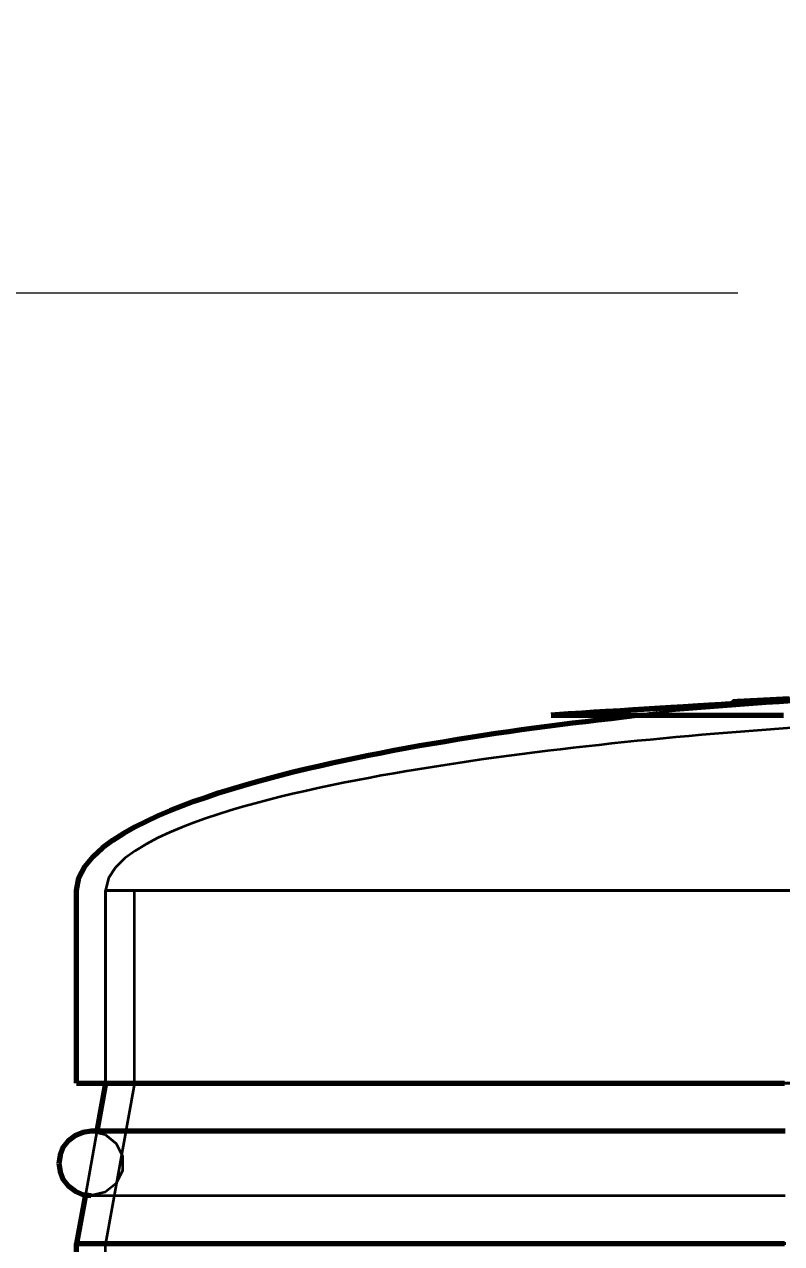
# Model space of a CAD drawing. Header units: millimetres. Extents: x 0 to 1554, y 0 to 420.
# Drawn here: x 106.86 to 118.66, y 304.7 to 323.69 of the extents above; entities that cross this region are included whole.
import ezdxf

# ---------------------------------------------------------------- set-up
doc = ezdxf.new("R2010")
doc.units = ezdxf.units.MM
doc.linetypes.add('IRAM-E-TRAZOS', pattern=[5, 4, -1])
for name, color, linetype, lineweight in [('01-VISIBLE', 7, 'CONTINUOUS', 70), ('02-OCULTA', 4, 'IRAM-E-TRAZOS', 35), ('04-COTA', 3, 'CONTINUOUS', 18)]:
    doc.layers.add(name, color=color, linetype=linetype, lineweight=lineweight)
doc.styles.add('ISO3098', font='isocpeur.ttf')
doc.dimstyles.new('FLAMA-IRAM', dxfattribs={"dimtxt": 3.5, "dimasz": 3.5, "dimexe": 2, "dimexo": 1.5, "dimgap": 1, "dimtad": 1, "dimdec": 1, "dimtxsty": 'ISO3098', "dimblk": 'IRAM_FLECHA', "dimblk1": 'IRAM_FLECHA', "dimblk2": 'IRAM_FLECHA', "dimcen": 2.5, "dimclrd": 256, "dimclre": 256, "dimclrt": 256, "dimazin": 3, "dimtfac": 1, "dimtmove": 0, "dimatfit": 3, "dimlwd": 18, "dimlwe": 18})

# ---------------------------------------------------------------- blocks, each defined once
blk = doc.blocks.new('IRAM_FLECHA')
blk.add_solid([(0, 0), (-1, 0.125), (-1, -0.125)])

msp = doc.modelspace()

# ---------------------------------------------------------------- linework, layer by layer
at = {"layer": '01-VISIBLE'}
for p, q in [((107.675, 307.195), (107.675, 310.195)), ((108.125, 307.195), (107.99, 306.445)), ((107.811, 305.453), (107.675, 304.695)), ((107.675, 184), (107.675, 304.695))]:
    msp.add_line(p, q, dxfattribs=at)
for points in [[(118.983, 313.163), (118.777, 313.15), (118.571, 313.138), (118.364, 313.126), (118.158, 313.114), (117.952, 313.102), (117.746, 313.089), (117.54, 313.077), (117.334, 313.065), (117.128, 313.052), (116.922, 313.04), (116.716, 313.027), (116.51, 313.015), (116.304, 313.003), (116.098, 312.99), (115.892, 312.978), (115.685, 312.965), (115.479, 312.953), (115.273, 312.941), (115.067, 312.929)], [(118.745, 313.156), (118.525, 313.143), (118.344, 313.132), (118.143, 313.12), (117.927, 313.107), (117.722, 313.095), (117.526, 313.083), (117.355, 313.072), (117.125, 313.058), (116.93, 313.046), (116.679, 313.03), (116.513, 313.02), (116.345, 313.009), (116.15, 312.997), (115.913, 312.982), (115.738, 312.972), (115.552, 312.96), (115.338, 312.946), (115.067, 312.929)], [(118.777, 313.18), (118.576, 313.17), (118.374, 313.16), (118.173, 313.15), (117.971, 313.14), (117.911, 313.134), (118.112, 313.141), (118.317, 313.149), (118.521, 313.157), (118.562, 313.159), (118.92, 313.17)], [(107.675, 310.195), (107.71, 310.392), (107.802, 310.57), (107.93, 310.725), (108.078, 310.861), (108.239, 310.981), (108.409, 311.088), (108.584, 311.187), (108.763, 311.278), (108.946, 311.362), (109.131, 311.441), (109.318, 311.515), (109.506, 311.585), (109.696, 311.652), (109.887, 311.715), (110.079, 311.775), (110.271, 311.833), (110.465, 311.888), (110.659, 311.941), (110.853, 311.992), (111.048, 312.042), (111.244, 312.089), (111.439, 312.135), (111.635, 312.179), (111.832, 312.222), (112.029, 312.263), (112.226, 312.303), (112.423, 312.342), (112.62, 312.38), (112.818, 312.416), (113.016, 312.452), (113.214, 312.486), (113.412, 312.519), (113.611, 312.552), (113.809, 312.584), (114.008, 312.615), (114.207, 312.645), (114.406, 312.675), (114.605, 312.704), (114.804, 312.731), (115.003, 312.758), (115.203, 312.783), (115.402, 312.807), (115.602, 312.83), (115.802, 312.854), (116.001, 312.877), (116.201, 312.902), (116.4, 312.929)], [(115.067, 312.929), (115.268, 312.929), (115.469, 312.929), (115.67, 312.929), (115.871, 312.929), (116.072, 312.929), (116.273, 312.929), (116.474, 312.929), (116.675, 312.929), (116.876, 312.929), (117.077, 312.929), (117.278, 312.929), (117.479, 312.929), (117.68, 312.929), (117.881, 312.929), (118.082, 312.929), (118.283, 312.929), (118.484, 312.929), (118.685, 312.929)], [(107.675, 307.195), (107.876, 307.195), (108.076, 307.195), (108.277, 307.195), (108.477, 307.195), (108.678, 307.195), (108.878, 307.195), (109.079, 307.195), (109.279, 307.195), (109.48, 307.195), (109.68, 307.195), (109.881, 307.195), (110.081, 307.195), (110.282, 307.195), (110.482, 307.195), (110.683, 307.195), (110.883, 307.195), (111.084, 307.195), (111.284, 307.195), (111.485, 307.195), (111.686, 307.195), (111.886, 307.195), (112.087, 307.195), (112.287, 307.195), (112.488, 307.195), (112.688, 307.195), (112.889, 307.195), (113.089, 307.195), (113.29, 307.195), (113.49, 307.195), (113.691, 307.195), (113.891, 307.195), (114.092, 307.195), (114.292, 307.195), (114.493, 307.195), (114.693, 307.195), (114.894, 307.195), (115.094, 307.195), (115.295, 307.195), (115.496, 307.195), (115.696, 307.195), (115.897, 307.195), (116.097, 307.195), (116.298, 307.195), (116.498, 307.195), (116.699, 307.195), (116.899, 307.195), (117.1, 307.195), (117.3, 307.195), (117.501, 307.195), (117.701, 307.195), (117.902, 307.195), (118.102, 307.195), (118.303, 307.195), (118.503, 307.195), (118.704, 307.195)], [(107.9, 306.445), (107.771, 306.428), (107.65, 306.378), (107.546, 306.299), (107.467, 306.195), (107.417, 306.074), (107.4, 305.945)], [(107.9, 306.445), (107.9, 306.445), (107.9, 306.445), (107.9, 306.445), (107.9, 306.445), (107.9, 306.445), (107.9, 306.445)], [(118.714, 306.445), (118.514, 306.445), (118.314, 306.445), (118.114, 306.445), (117.913, 306.445), (117.713, 306.445), (117.513, 306.445), (117.312, 306.445), (117.112, 306.445), (116.912, 306.445), (116.712, 306.445), (116.511, 306.445), (116.311, 306.445), (116.111, 306.445), (115.911, 306.445), (115.71, 306.445), (115.51, 306.445), (115.31, 306.445), (115.11, 306.445), (114.909, 306.445), (114.709, 306.445), (114.509, 306.445), (114.309, 306.445), (114.108, 306.445), (113.908, 306.445), (113.708, 306.445), (113.507, 306.445), (113.307, 306.445), (113.107, 306.445), (112.907, 306.445), (112.706, 306.445), (112.506, 306.445), (112.306, 306.445), (112.106, 306.445), (111.905, 306.445), (111.705, 306.445), (111.505, 306.445), (111.305, 306.445), (111.104, 306.445), (110.904, 306.445), (110.704, 306.445), (110.503, 306.445), (110.303, 306.445), (110.103, 306.445), (109.903, 306.445), (109.702, 306.445), (109.502, 306.445), (109.302, 306.445), (109.102, 306.445), (108.901, 306.445), (108.701, 306.445), (108.501, 306.445), (108.301, 306.445), (108.1, 306.445), (107.9, 306.445)], [(107.4, 305.945), (107.417, 305.816), (107.467, 305.695), (107.546, 305.591), (107.65, 305.512), (107.771, 305.462), (107.9, 305.445)], [(107.675, 304.695), (107.876, 304.695), (108.076, 304.695), (108.277, 304.695), (108.477, 304.695), (108.678, 304.695), (108.878, 304.695), (109.079, 304.695), (109.279, 304.695), (109.48, 304.695), (109.68, 304.695), (109.881, 304.695), (110.081, 304.695), (110.282, 304.695), (110.482, 304.695), (110.683, 304.695), (110.883, 304.695), (111.084, 304.695), (111.284, 304.695), (111.485, 304.695), (111.686, 304.695), (111.886, 304.695), (112.087, 304.695), (112.287, 304.695), (112.488, 304.695), (112.688, 304.695), (112.889, 304.695), (113.089, 304.695), (113.29, 304.695), (113.49, 304.695), (113.691, 304.695), (113.891, 304.695), (114.092, 304.695), (114.292, 304.695), (114.493, 304.695), (114.693, 304.695), (114.894, 304.695), (115.094, 304.695), (115.295, 304.695), (115.496, 304.695), (115.696, 304.695), (115.897, 304.695), (116.097, 304.695), (116.298, 304.695), (116.498, 304.695), (116.699, 304.695), (116.899, 304.695), (117.1, 304.695), (117.3, 304.695), (117.501, 304.695), (117.701, 304.695), (117.902, 304.695), (118.102, 304.695), (118.303, 304.695), (118.503, 304.695), (118.704, 304.695)]]:
    msp.add_lwpolyline(points, dxfattribs=at)
at = {"layer": '02-OCULTA'}
for p, q in [((108.125, 307.195), (108.125, 310.195)), ((108.125, 310.195), (108.125, 307.195)), ((108.575, 307.195), (108.575, 310.195)), ((108.575, 307.195), (108.125, 304.695)), ((107.99, 306.445), (107.811, 305.453)), ((108.125, 184), (108.125, 304.695))]:
    msp.add_line(p, q, dxfattribs=at)
for points in [[(116.4, 312.929), (116.6, 312.958), (116.802, 312.981), (117.003, 313), (117.205, 313.017), (117.407, 313.033), (117.609, 313.048), (117.811, 313.063), (118.013, 313.078), (118.215, 313.092), (118.417, 313.107), (118.619, 313.121), (118.821, 313.135), (119.023, 313.15), (119.225, 313.164), (119.427, 313.179), (119.619, 313.197)], [(115.067, 312.929), (115.268, 312.929), (115.469, 312.929), (115.67, 312.929), (115.871, 312.929), (116.072, 312.929), (116.273, 312.929), (116.474, 312.929), (116.675, 312.929), (116.876, 312.929), (117.077, 312.929), (117.278, 312.929), (117.479, 312.929), (117.68, 312.929), (117.881, 312.929), (118.082, 312.929), (118.283, 312.929), (118.484, 312.929), (118.685, 312.929)], [(118.818, 312.73), (118.617, 312.715), (118.416, 312.7), (118.216, 312.685), (118.015, 312.669), (117.814, 312.653), (117.614, 312.636), (117.413, 312.619), (117.212, 312.601), (117.012, 312.583), (116.811, 312.564), (116.611, 312.545), (116.41, 312.525), (116.21, 312.505), (116.01, 312.484), (115.81, 312.462), (115.609, 312.44), (115.409, 312.417), (115.209, 312.394), (115.009, 312.37), (114.809, 312.345), (114.61, 312.32), (114.41, 312.294), (114.21, 312.267), (114.011, 312.239), (113.812, 312.21), (113.612, 312.181), (113.413, 312.15), (113.214, 312.119), (113.016, 312.087), (112.817, 312.054), (112.619, 312.02), (112.42, 311.985), (112.222, 311.948), (112.024, 311.91), (111.827, 311.871), (111.63, 311.831), (111.433, 311.789), (111.236, 311.745), (111.04, 311.7), (110.844, 311.653), (110.649, 311.603), (110.454, 311.552), (110.26, 311.498), (110.067, 311.441), (109.875, 311.381), (109.684, 311.317), (109.494, 311.249), (109.306, 311.177), (109.121, 311.099), (108.938, 311.014), (108.76, 310.92), (108.588, 310.816), (108.425, 310.697), (108.281, 310.556), (108.17, 310.39), (108.125, 310.195)], [(118.725, 310.195), (118.525, 310.195), (118.325, 310.195), (118.125, 310.195), (117.925, 310.195), (117.725, 310.195), (117.525, 310.195), (117.325, 310.195), (117.125, 310.195), (116.925, 310.195), (116.725, 310.195), (116.525, 310.195), (116.325, 310.195), (116.125, 310.195), (115.925, 310.195), (115.725, 310.195), (115.525, 310.195), (115.325, 310.195), (115.125, 310.195), (114.925, 310.195), (114.725, 310.195), (114.525, 310.195), (114.325, 310.195), (114.125, 310.195), (113.925, 310.195), (113.725, 310.195), (113.525, 310.195), (113.325, 310.195), (113.125, 310.195), (112.925, 310.195), (112.725, 310.195), (112.525, 310.195), (112.325, 310.195), (112.125, 310.195), (111.925, 310.195), (111.725, 310.195), (111.525, 310.195), (111.325, 310.195), (111.125, 310.195), (110.925, 310.195), (110.725, 310.195), (110.525, 310.195), (110.325, 310.195), (110.125, 310.195), (109.925, 310.195), (109.725, 310.195), (109.525, 310.195), (109.325, 310.195), (109.125, 310.195), (108.925, 310.195), (108.725, 310.195), (108.525, 310.195), (108.325, 310.195), (108.125, 310.195)], [(108.125, 310.195), (108.325, 310.195), (108.525, 310.195), (108.725, 310.195), (108.925, 310.195), (109.125, 310.195), (109.325, 310.195), (109.525, 310.195), (109.725, 310.195), (109.925, 310.195), (110.125, 310.195), (110.325, 310.195), (110.525, 310.195), (110.725, 310.195), (110.925, 310.195), (111.125, 310.195), (111.325, 310.195), (111.525, 310.195), (111.725, 310.195), (111.925, 310.195), (112.125, 310.195), (112.325, 310.195), (112.525, 310.195), (112.725, 310.195), (112.925, 310.195), (113.125, 310.195), (113.325, 310.195), (113.525, 310.195), (113.725, 310.195), (113.925, 310.195), (114.125, 310.195), (114.325, 310.195), (114.525, 310.195), (114.725, 310.195), (114.925, 310.195), (115.125, 310.195), (115.325, 310.195), (115.525, 310.195), (115.725, 310.195), (115.925, 310.195), (116.125, 310.195), (116.325, 310.195), (116.525, 310.195), (116.725, 310.195), (116.925, 310.195), (117.125, 310.195), (117.325, 310.195), (117.525, 310.195), (117.725, 310.195), (117.925, 310.195), (118.125, 310.195), (118.325, 310.195), (118.525, 310.195), (118.725, 310.195)], [(118.803, 310.195), (118.603, 310.195), (118.402, 310.195), (118.202, 310.195), (118.001, 310.195), (117.8, 310.195), (117.6, 310.195), (117.399, 310.195), (117.199, 310.195), (116.998, 310.195), (116.798, 310.195), (116.597, 310.195), (116.397, 310.195), (116.196, 310.195), (115.995, 310.195), (115.795, 310.195), (115.594, 310.195), (115.394, 310.195), (115.193, 310.195), (114.993, 310.195), (114.792, 310.195), (114.592, 310.195), (114.391, 310.195), (114.19, 310.195), (113.99, 310.195), (113.789, 310.195), (113.589, 310.195), (113.388, 310.195), (113.188, 310.195), (112.987, 310.195), (112.787, 310.195), (112.586, 310.195), (112.385, 310.195), (112.185, 310.195), (111.984, 310.195), (111.784, 310.195), (111.583, 310.195), (111.383, 310.195), (111.182, 310.195), (110.982, 310.195), (110.781, 310.195), (110.581, 310.195), (110.38, 310.195), (110.179, 310.195), (109.979, 310.195), (109.778, 310.195), (109.578, 310.195), (109.377, 310.195), (109.177, 310.195), (108.976, 310.195), (108.776, 310.195), (108.575, 310.195)], [(108.575, 310.195), (108.776, 310.195), (108.976, 310.195), (109.177, 310.195), (109.377, 310.195), (109.578, 310.195), (109.778, 310.195), (109.979, 310.195), (110.179, 310.195), (110.38, 310.195), (110.581, 310.195), (110.781, 310.195), (110.982, 310.195), (111.182, 310.195), (111.383, 310.195), (111.583, 310.195), (111.784, 310.195), (111.984, 310.195), (112.185, 310.195), (112.385, 310.195), (112.586, 310.195), (112.787, 310.195), (112.987, 310.195), (113.188, 310.195), (113.388, 310.195), (113.589, 310.195), (113.789, 310.195), (113.99, 310.195), (114.19, 310.195), (114.391, 310.195), (114.592, 310.195), (114.792, 310.195), (114.993, 310.195), (115.193, 310.195), (115.394, 310.195), (115.594, 310.195), (115.795, 310.195), (115.995, 310.195), (116.196, 310.195), (116.397, 310.195), (116.597, 310.195), (116.798, 310.195), (116.998, 310.195), (117.199, 310.195), (117.399, 310.195), (117.6, 310.195), (117.8, 310.195), (118.001, 310.195), (118.202, 310.195), (118.402, 310.195), (118.603, 310.195), (118.803, 310.195)], [(118.704, 307.195), (118.503, 307.195), (118.303, 307.195), (118.102, 307.195), (117.902, 307.195), (117.701, 307.195), (117.501, 307.195), (117.3, 307.195), (117.1, 307.195), (116.899, 307.195), (116.699, 307.195), (116.498, 307.195), (116.298, 307.195), (116.097, 307.195), (115.897, 307.195), (115.696, 307.195), (115.496, 307.195), (115.295, 307.195), (115.094, 307.195), (114.894, 307.195), (114.693, 307.195), (114.493, 307.195), (114.292, 307.195), (114.092, 307.195), (113.891, 307.195), (113.691, 307.195), (113.49, 307.195), (113.29, 307.195), (113.089, 307.195), (112.889, 307.195), (112.688, 307.195), (112.488, 307.195), (112.287, 307.195), (112.087, 307.195), (111.886, 307.195), (111.686, 307.195), (111.485, 307.195), (111.284, 307.195), (111.084, 307.195), (110.883, 307.195), (110.683, 307.195), (110.482, 307.195), (110.282, 307.195), (110.081, 307.195), (109.881, 307.195), (109.68, 307.195), (109.48, 307.195), (109.279, 307.195), (109.079, 307.195), (108.878, 307.195), (108.678, 307.195), (108.477, 307.195), (108.277, 307.195), (108.076, 307.195), (107.876, 307.195), (107.675, 307.195)], [(118.725, 307.195), (118.525, 307.195), (118.325, 307.195), (118.125, 307.195), (117.925, 307.195), (117.725, 307.195), (117.525, 307.195), (117.325, 307.195), (117.125, 307.195), (116.925, 307.195), (116.725, 307.195), (116.525, 307.195), (116.325, 307.195), (116.125, 307.195), (115.925, 307.195), (115.725, 307.195), (115.525, 307.195), (115.325, 307.195), (115.125, 307.195), (114.925, 307.195), (114.725, 307.195), (114.525, 307.195), (114.325, 307.195), (114.125, 307.195), (113.925, 307.195), (113.725, 307.195), (113.525, 307.195), (113.325, 307.195), (113.125, 307.195), (112.925, 307.195), (112.725, 307.195), (112.525, 307.195), (112.325, 307.195), (112.125, 307.195), (111.925, 307.195), (111.725, 307.195), (111.525, 307.195), (111.325, 307.195), (111.125, 307.195), (110.925, 307.195), (110.725, 307.195), (110.525, 307.195), (110.325, 307.195), (110.125, 307.195), (109.925, 307.195), (109.725, 307.195), (109.525, 307.195), (109.325, 307.195), (109.125, 307.195), (108.925, 307.195), (108.725, 307.195), (108.525, 307.195), (108.325, 307.195), (108.125, 307.195)], [(108.125, 307.195), (108.325, 307.195), (108.525, 307.195), (108.725, 307.195), (108.925, 307.195), (109.125, 307.195), (109.325, 307.195), (109.525, 307.195), (109.725, 307.195), (109.925, 307.195), (110.125, 307.195), (110.325, 307.195), (110.525, 307.195), (110.725, 307.195), (110.925, 307.195), (111.125, 307.195), (111.325, 307.195), (111.525, 307.195), (111.725, 307.195), (111.925, 307.195), (112.125, 307.195), (112.325, 307.195), (112.525, 307.195), (112.725, 307.195), (112.925, 307.195), (113.125, 307.195), (113.325, 307.195), (113.525, 307.195), (113.725, 307.195), (113.925, 307.195), (114.125, 307.195), (114.325, 307.195), (114.525, 307.195), (114.725, 307.195), (114.925, 307.195), (115.125, 307.195), (115.325, 307.195), (115.525, 307.195), (115.725, 307.195), (115.925, 307.195), (116.125, 307.195), (116.325, 307.195), (116.525, 307.195), (116.725, 307.195), (116.925, 307.195), (117.125, 307.195), (117.325, 307.195), (117.525, 307.195), (117.725, 307.195), (117.925, 307.195), (118.125, 307.195), (118.325, 307.195), (118.525, 307.195), (118.725, 307.195)], [(118.725, 307.195), (118.525, 307.195), (118.325, 307.195), (118.125, 307.195), (117.925, 307.195), (117.725, 307.195), (117.525, 307.195), (117.325, 307.195), (117.125, 307.195), (116.925, 307.195), (116.725, 307.195), (116.525, 307.195), (116.325, 307.195), (116.125, 307.195), (115.925, 307.195), (115.725, 307.195), (115.525, 307.195), (115.325, 307.195), (115.125, 307.195), (114.925, 307.195), (114.725, 307.195), (114.525, 307.195), (114.325, 307.195), (114.125, 307.195), (113.925, 307.195), (113.725, 307.195), (113.525, 307.195), (113.325, 307.195), (113.125, 307.195), (112.925, 307.195), (112.725, 307.195), (112.525, 307.195), (112.325, 307.195), (112.125, 307.195), (111.925, 307.195), (111.725, 307.195), (111.525, 307.195), (111.325, 307.195), (111.125, 307.195), (110.925, 307.195), (110.725, 307.195), (110.525, 307.195), (110.325, 307.195), (110.125, 307.195), (109.925, 307.195), (109.725, 307.195), (109.525, 307.195), (109.325, 307.195), (109.125, 307.195), (108.925, 307.195), (108.725, 307.195), (108.525, 307.195), (108.325, 307.195), (108.125, 307.195)], [(108.125, 307.195), (108.325, 307.195), (108.525, 307.195), (108.725, 307.195), (108.925, 307.195), (109.125, 307.195), (109.325, 307.195), (109.525, 307.195), (109.725, 307.195), (109.925, 307.195), (110.125, 307.195), (110.325, 307.195), (110.525, 307.195), (110.725, 307.195), (110.925, 307.195), (111.125, 307.195), (111.325, 307.195), (111.525, 307.195), (111.725, 307.195), (111.925, 307.195), (112.125, 307.195), (112.325, 307.195), (112.525, 307.195), (112.725, 307.195), (112.925, 307.195), (113.125, 307.195), (113.325, 307.195), (113.525, 307.195), (113.725, 307.195), (113.925, 307.195), (114.125, 307.195), (114.325, 307.195), (114.525, 307.195), (114.725, 307.195), (114.925, 307.195), (115.125, 307.195), (115.325, 307.195), (115.525, 307.195), (115.725, 307.195), (115.925, 307.195), (116.125, 307.195), (116.325, 307.195), (116.525, 307.195), (116.725, 307.195), (116.925, 307.195), (117.125, 307.195), (117.325, 307.195), (117.525, 307.195), (117.725, 307.195), (117.925, 307.195), (118.125, 307.195), (118.325, 307.195), (118.525, 307.195), (118.725, 307.195)], [(118.803, 307.195), (118.603, 307.195), (118.402, 307.195), (118.202, 307.195), (118.001, 307.195), (117.8, 307.195), (117.6, 307.195), (117.399, 307.195), (117.199, 307.195), (116.998, 307.195), (116.798, 307.195), (116.597, 307.195), (116.397, 307.195), (116.196, 307.195), (115.995, 307.195), (115.795, 307.195), (115.594, 307.195), (115.394, 307.195), (115.193, 307.195), (114.993, 307.195), (114.792, 307.195), (114.592, 307.195), (114.391, 307.195), (114.19, 307.195), (113.99, 307.195), (113.789, 307.195), (113.589, 307.195), (113.388, 307.195), (113.188, 307.195), (112.987, 307.195), (112.787, 307.195), (112.586, 307.195), (112.385, 307.195), (112.185, 307.195), (111.984, 307.195), (111.784, 307.195), (111.583, 307.195), (111.383, 307.195), (111.182, 307.195), (110.982, 307.195), (110.781, 307.195), (110.581, 307.195), (110.38, 307.195), (110.179, 307.195), (109.979, 307.195), (109.778, 307.195), (109.578, 307.195), (109.377, 307.195), (109.177, 307.195), (108.976, 307.195), (108.776, 307.195), (108.575, 307.195)], [(108.575, 307.195), (108.776, 307.195), (108.976, 307.195), (109.177, 307.195), (109.377, 307.195), (109.578, 307.195), (109.778, 307.195), (109.979, 307.195), (110.179, 307.195), (110.38, 307.195), (110.581, 307.195), (110.781, 307.195), (110.982, 307.195), (111.182, 307.195), (111.383, 307.195), (111.583, 307.195), (111.784, 307.195), (111.984, 307.195), (112.185, 307.195), (112.385, 307.195), (112.586, 307.195), (112.787, 307.195), (112.987, 307.195), (113.188, 307.195), (113.388, 307.195), (113.589, 307.195), (113.789, 307.195), (113.99, 307.195), (114.19, 307.195), (114.391, 307.195), (114.592, 307.195), (114.792, 307.195), (114.993, 307.195), (115.193, 307.195), (115.394, 307.195), (115.594, 307.195), (115.795, 307.195), (115.995, 307.195), (116.196, 307.195), (116.397, 307.195), (116.597, 307.195), (116.798, 307.195), (116.998, 307.195), (117.199, 307.195), (117.399, 307.195), (117.6, 307.195), (117.8, 307.195), (118.001, 307.195), (118.202, 307.195), (118.402, 307.195), (118.603, 307.195), (118.803, 307.195)], [(118.714, 306.445), (118.514, 306.445), (118.314, 306.445), (118.114, 306.445), (117.913, 306.445), (117.713, 306.445), (117.513, 306.445), (117.313, 306.445), (117.112, 306.445), (116.912, 306.445), (116.712, 306.445), (116.511, 306.445), (116.311, 306.445), (116.111, 306.445), (115.911, 306.445), (115.71, 306.445), (115.51, 306.445), (115.31, 306.445), (115.11, 306.445), (114.909, 306.445), (114.709, 306.445), (114.509, 306.445), (114.309, 306.445), (114.108, 306.445), (113.908, 306.445), (113.708, 306.445), (113.507, 306.445), (113.307, 306.445), (113.107, 306.445), (112.907, 306.445), (112.706, 306.445), (112.506, 306.445), (112.306, 306.445), (112.106, 306.445), (111.905, 306.445), (111.705, 306.445), (111.505, 306.445), (111.305, 306.445), (111.104, 306.445), (110.904, 306.445), (110.704, 306.445), (110.503, 306.445), (110.303, 306.445), (110.103, 306.445), (109.903, 306.445), (109.702, 306.445), (109.502, 306.445), (109.302, 306.445), (109.102, 306.445), (108.901, 306.445), (108.701, 306.445), (108.501, 306.445), (108.301, 306.445), (108.1, 306.445), (107.9, 306.445)], [(107.9, 306.445), (108.117, 306.396), (108.291, 306.257), (108.387, 306.056), (108.387, 305.834), (108.291, 305.633), (108.117, 305.495), (107.9, 305.445)], [(107.9, 305.445), (108.1, 305.445), (108.301, 305.445), (108.501, 305.445), (108.701, 305.445), (108.901, 305.445), (109.102, 305.445), (109.302, 305.445), (109.502, 305.445), (109.702, 305.445), (109.903, 305.445), (110.103, 305.445), (110.303, 305.445), (110.503, 305.445), (110.704, 305.445), (110.904, 305.445), (111.104, 305.445), (111.305, 305.445), (111.505, 305.445), (111.705, 305.445), (111.905, 305.445), (112.106, 305.445), (112.306, 305.445), (112.506, 305.445), (112.706, 305.445), (112.907, 305.445), (113.107, 305.445), (113.307, 305.445), (113.507, 305.445), (113.708, 305.445), (113.908, 305.445), (114.108, 305.445), (114.309, 305.445), (114.509, 305.445), (114.709, 305.445), (114.909, 305.445), (115.11, 305.445), (115.31, 305.445), (115.51, 305.445), (115.71, 305.445), (115.911, 305.445), (116.111, 305.445), (116.311, 305.445), (116.511, 305.445), (116.712, 305.445), (116.912, 305.445), (117.112, 305.445), (117.312, 305.445), (117.513, 305.445), (117.713, 305.445), (117.913, 305.445), (118.114, 305.445), (118.314, 305.445), (118.514, 305.445), (118.714, 305.445)], [(107.9, 305.445), (108.1, 305.445), (108.301, 305.445), (108.501, 305.445), (108.701, 305.445), (108.901, 305.445), (109.102, 305.445), (109.302, 305.445), (109.502, 305.445), (109.702, 305.445), (109.903, 305.445), (110.103, 305.445), (110.303, 305.445), (110.503, 305.445), (110.704, 305.445), (110.904, 305.445), (111.104, 305.445), (111.305, 305.445), (111.505, 305.445), (111.705, 305.445), (111.905, 305.445), (112.106, 305.445), (112.306, 305.445), (112.506, 305.445), (112.706, 305.445), (112.907, 305.445), (113.107, 305.445), (113.307, 305.445), (113.507, 305.445), (113.708, 305.445), (113.908, 305.445), (114.108, 305.445), (114.309, 305.445), (114.509, 305.445), (114.709, 305.445), (114.909, 305.445), (115.11, 305.445), (115.31, 305.445), (115.51, 305.445), (115.71, 305.445), (115.911, 305.445), (116.111, 305.445), (116.311, 305.445), (116.511, 305.445), (116.712, 305.445), (116.912, 305.445), (117.112, 305.445), (117.312, 305.445), (117.513, 305.445), (117.713, 305.445), (117.913, 305.445), (118.114, 305.445), (118.314, 305.445), (118.514, 305.445), (118.714, 305.445)], [(118.704, 304.695), (118.503, 304.695), (118.303, 304.695), (118.102, 304.695), (117.902, 304.695), (117.701, 304.695), (117.501, 304.695), (117.3, 304.695), (117.1, 304.695), (116.899, 304.695), (116.699, 304.695), (116.498, 304.695), (116.298, 304.695), (116.097, 304.695), (115.897, 304.695), (115.696, 304.695), (115.496, 304.695), (115.295, 304.695), (115.094, 304.695), (114.894, 304.695), (114.693, 304.695), (114.493, 304.695), (114.292, 304.695), (114.092, 304.695), (113.891, 304.695), (113.691, 304.695), (113.49, 304.695), (113.29, 304.695), (113.089, 304.695), (112.889, 304.695), (112.688, 304.695), (112.488, 304.695), (112.287, 304.695), (112.087, 304.695), (111.886, 304.695), (111.686, 304.695), (111.485, 304.695), (111.284, 304.695), (111.084, 304.695), (110.883, 304.695), (110.683, 304.695), (110.482, 304.695), (110.282, 304.695), (110.081, 304.695), (109.881, 304.695), (109.68, 304.695), (109.48, 304.695), (109.279, 304.695), (109.079, 304.695), (108.878, 304.695), (108.678, 304.695), (108.477, 304.695), (108.277, 304.695), (108.076, 304.695), (107.876, 304.695), (107.675, 304.695)], [(118.725, 304.695), (118.525, 304.695), (118.325, 304.695), (118.125, 304.695), (117.925, 304.695), (117.725, 304.695), (117.525, 304.695), (117.325, 304.695), (117.125, 304.695), (116.925, 304.695), (116.725, 304.695), (116.525, 304.695), (116.325, 304.695), (116.125, 304.695), (115.925, 304.695), (115.725, 304.695), (115.525, 304.695), (115.325, 304.695), (115.125, 304.695), (114.925, 304.695), (114.725, 304.695), (114.525, 304.695), (114.325, 304.695), (114.125, 304.695), (113.925, 304.695), (113.725, 304.695), (113.525, 304.695), (113.325, 304.695), (113.125, 304.695), (112.925, 304.695), (112.725, 304.695), (112.525, 304.695), (112.325, 304.695), (112.125, 304.695), (111.925, 304.695), (111.725, 304.695), (111.525, 304.695), (111.325, 304.695), (111.125, 304.695), (110.925, 304.695), (110.725, 304.695), (110.525, 304.695), (110.325, 304.695), (110.125, 304.695), (109.925, 304.695), (109.725, 304.695), (109.525, 304.695), (109.325, 304.695), (109.125, 304.695), (108.925, 304.695), (108.725, 304.695), (108.525, 304.695), (108.325, 304.695), (108.125, 304.695)], [(108.125, 304.695), (108.325, 304.695), (108.525, 304.695), (108.725, 304.695), (108.925, 304.695), (109.125, 304.695), (109.325, 304.695), (109.525, 304.695), (109.725, 304.695), (109.925, 304.695), (110.125, 304.695), (110.325, 304.695), (110.525, 304.695), (110.725, 304.695), (110.925, 304.695), (111.125, 304.695), (111.325, 304.695), (111.525, 304.695), (111.725, 304.695), (111.925, 304.695), (112.125, 304.695), (112.325, 304.695), (112.525, 304.695), (112.725, 304.695), (112.925, 304.695), (113.125, 304.695), (113.325, 304.695), (113.525, 304.695), (113.725, 304.695), (113.925, 304.695), (114.125, 304.695), (114.325, 304.695), (114.525, 304.695), (114.725, 304.695), (114.925, 304.695), (115.125, 304.695), (115.325, 304.695), (115.525, 304.695), (115.725, 304.695), (115.925, 304.695), (116.125, 304.695), (116.325, 304.695), (116.525, 304.695), (116.725, 304.695), (116.925, 304.695), (117.125, 304.695), (117.325, 304.695), (117.525, 304.695), (117.725, 304.695), (117.925, 304.695), (118.125, 304.695), (118.325, 304.695), (118.525, 304.695), (118.725, 304.695)]]:
    msp.add_lwpolyline(points, dxfattribs=at)

# ---------------------------------------------------------------- dimensions: what is measured, and where the dimension line sits
at = {"layer": '04-COTA'}
for base, p1, text in [((98.675, 307.195), (107.675, 307.195), '<>±0,3'), ((89.675, 170.5), (107.675, 170.5), '<>±0,5')]:
    msp.add_linear_dim(base=base, p1=p1, p2=(119.475, 319.5), angle=90, text=text, dimstyle='FLAMA-IRAM', override={"dimlfac": 2}, dxfattribs=at).render()

doc.saveas('drawing.dxf')
